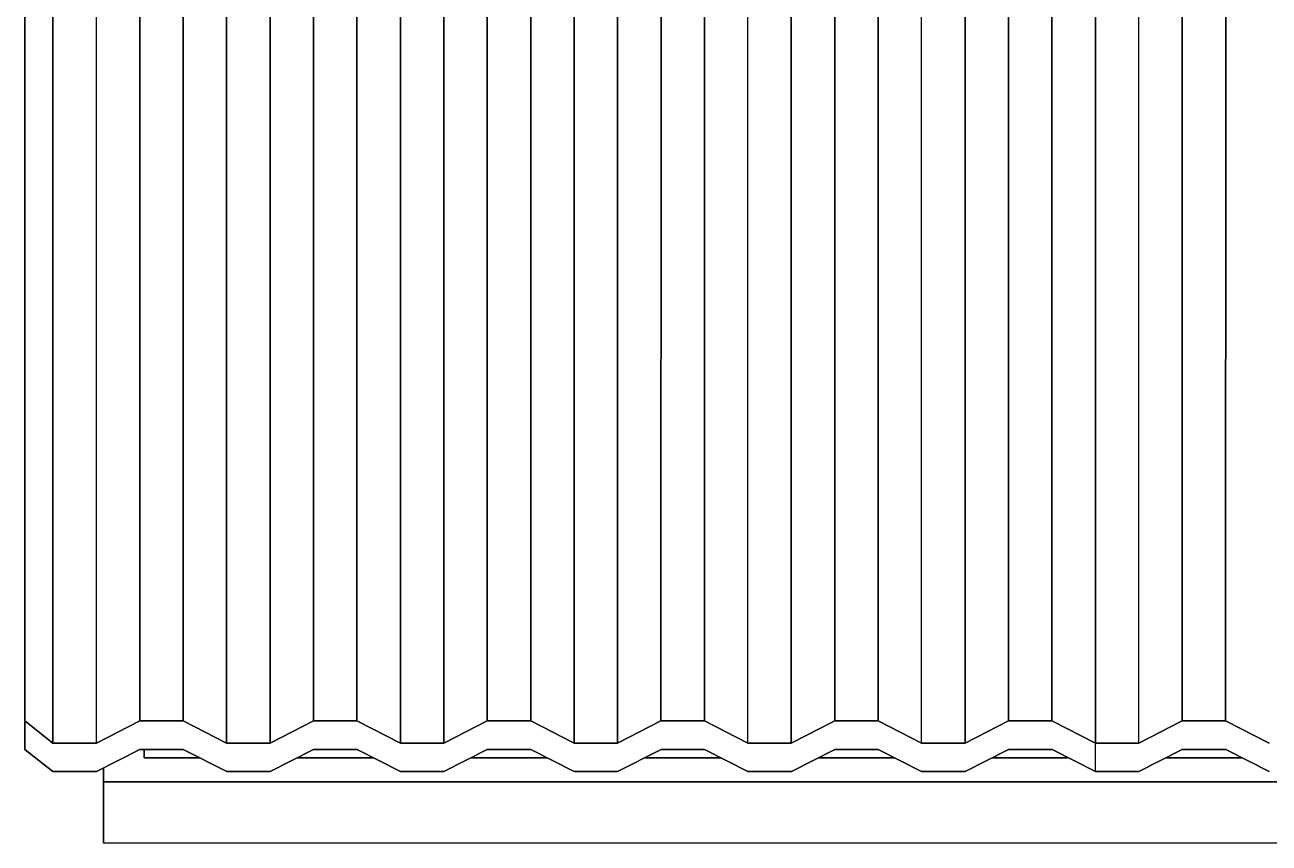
# Model space of a CAD drawing. Extents: x -32 to 51.8, y -51.6 to -5.5.
# Drawn here: x -26.859 to -24.403, y -26.338 to -24.724 of the extents above; entities that cross this region are included whole.
import ezdxf

# ---------------------------------------------------------------- set-up
doc = ezdxf.new("R2010")
doc.units = 0
doc.header["$MEASUREMENT"] = 0
doc.layers.get('0').update_dxf_attribs({"linetype": 'CONTINUOUS'})
doc.layers.add('hachures', color=5, linetype='CONTINUOUS')

msp = doc.modelspace()

# ---------------------------------------------------------------- linework, layer by layer
for p, q in [((-26.8586, -21.3106), (-26.8587, -26.0967)), ((-26.8587, -26.0967), (-26.8586, -21.3106)), ((-26.8587, -26.0967), (-26.8585, -26.1531)), ((-26.8034, -26.1407), (-26.8587, -26.0967)), ((-26.8585, -26.1531), (-26.8587, -26.0967)), ((-26.8587, -26.0967), (-26.8034, -26.1407)), ((-26.6319, -26.0967), (-26.7176, -26.1407)), ((-26.7176, -26.1407), (-26.6319, -26.0967)), ((-26.6319, -26.0967), (-26.6319, -26.0967)), ((-26.5462, -26.0967), (-26.6319, -26.0967)), ((-26.6319, -26.0967), (-26.5462, -26.0967)), ((-26.4605, -26.1407), (-26.5462, -26.0967)), ((-26.5462, -26.0967), (-26.4605, -26.1407)), ((-26.3748, -26.1407), (-26.2891, -26.0967)), ((-26.2891, -26.0967), (-26.3748, -26.1407)), ((-26.2034, -26.0967), (-26.2891, -26.0967)), ((-26.2891, -26.0967), (-26.2034, -26.0967)), ((-26.2034, -26.0967), (-26.2034, -26.0967)), ((-26.1176, -26.1407), (-26.2034, -26.0967)), ((-26.2034, -26.0967), (-26.1176, -26.1407)), ((-26.0319, -26.1407), (-25.9462, -26.0967)), ((-25.9462, -26.0967), (-26.0319, -26.1407)), ((-25.9462, -26.0967), (-25.8605, -26.0967)), ((-25.8605, -26.0967), (-25.9462, -26.0967)), ((-25.8605, -26.0967), (-25.7748, -26.1407)), ((-25.7748, -26.1407), (-25.8605, -26.0967)), ((-25.6891, -26.1407), (-25.6034, -26.0967)), ((-25.6034, -26.0967), (-25.6891, -26.1407)), ((-25.6034, -26.0967), (-25.5176, -26.0967)), ((-25.5176, -26.0967), (-25.6034, -26.0967)), ((-25.4319, -26.1407), (-25.5176, -26.0967)), ((-25.5176, -26.0967), (-25.4319, -26.1407)), ((-25.3462, -26.1407), (-25.2605, -26.0967)), ((-25.2605, -26.0967), (-25.3462, -26.1407)), ((-25.2605, -26.0967), (-25.1748, -26.0967)), ((-25.1748, -26.0967), (-25.2605, -26.0967)), ((-25.0891, -26.1407), (-25.1748, -26.0967)), ((-25.1748, -26.0967), (-25.0891, -26.1407)), ((-25.0034, -26.1407), (-24.9176, -26.0967)), ((-24.9176, -26.0967), (-25.0034, -26.1407)), ((-24.9176, -26.0967), (-24.8319, -26.0967)), ((-24.8319, -26.0967), (-24.9176, -26.0967)), ((-24.8319, -26.0967), (-24.7462, -26.1407)), ((-24.7462, -26.1407), (-24.8319, -26.0967)), ((-24.5748, -26.0967), (-24.6605, -26.1407)), ((-24.6605, -26.1407), (-24.5748, -26.0967)), ((-24.5748, -26.0967), (-24.4891, -26.0967)), ((-24.4891, -26.0967), (-24.5748, -26.0967)), ((-24.4891, -26.0967), (-24.4034, -26.1407)), ((-24.4034, -26.1407), (-24.4891, -26.0967)), ((-26.7176, -26.1407), (-26.8034, -26.1407)), ((-26.8034, -26.1407), (-26.7176, -26.1407)), ((-26.4605, -26.1407), (-26.3748, -26.1407)), ((-26.3748, -26.1407), (-26.4605, -26.1407)), ((-26.1176, -26.1407), (-26.0319, -26.1407)), ((-26.0319, -26.1407), (-26.1176, -26.1407)), ((-25.7748, -26.1407), (-25.6891, -26.1407)), ((-25.6891, -26.1407), (-25.7748, -26.1407)), ((-25.3462, -26.1407), (-25.4319, -26.1407)), ((-25.4319, -26.1407), (-25.3462, -26.1407)), ((-25.0034, -26.1407), (-25.0891, -26.1407)), ((-25.0891, -26.1407), (-25.0034, -26.1407)), ((-24.6605, -26.1407), (-24.7462, -26.1407)), ((-24.7462, -26.1407), (-24.6605, -26.1407)), ((-24.7461, -26.1971), (-24.7461, -26.1407)), ((-26.8585, -26.1531), (-26.8032, -26.1971)), ((-26.8032, -26.1971), (-26.8585, -26.1531)), ((-26.7175, -26.1971), (-26.6318, -26.1531)), ((-26.6318, -26.1531), (-26.7175, -26.1971)), ((-26.5461, -26.1531), (-26.6318, -26.1531)), ((-26.6318, -26.1531), (-26.6318, -26.1531)), ((-26.6318, -26.1531), (-26.5461, -26.1531)), ((-26.6234, -26.1531), (-26.6234, -26.1698)), ((-26.6233, -26.1531), (-26.6233, -26.1698)), ((-26.6233, -26.1698), (-26.6233, -26.1531)), ((-26.5135, -26.1698), (-26.6233, -26.1698)), ((-26.6233, -26.1698), (-26.5135, -26.1698)), ((-26.4604, -26.1971), (-26.5461, -26.1531)), ((-26.5461, -26.1531), (-26.5461, -26.1531)), ((-26.5461, -26.1531), (-26.4604, -26.1971)), ((-26.5461, -26.1531), (-26.5461, -26.1531)), ((-26.3747, -26.1971), (-26.289, -26.1531)), ((-26.289, -26.1531), (-26.3747, -26.1971)), ((-26.1706, -26.1698), (-26.3216, -26.1698)), ((-26.3216, -26.1698), (-26.1706, -26.1698)), ((-26.289, -26.1531), (-26.289, -26.1531)), ((-26.2032, -26.1531), (-26.289, -26.1531)), ((-26.289, -26.1531), (-26.289, -26.1531)), ((-26.289, -26.1531), (-26.2032, -26.1531)), ((-26.1175, -26.1971), (-26.2032, -26.1531)), ((-26.2032, -26.1531), (-26.2032, -26.1531)), ((-26.2032, -26.1531), (-26.1175, -26.1971)), ((-26.2032, -26.1531), (-26.2032, -26.1531)), ((-26.0318, -26.1971), (-25.9461, -26.1531)), ((-25.9461, -26.1531), (-26.0318, -26.1971)), ((-25.8278, -26.1698), (-25.9787, -26.1698)), ((-25.9787, -26.1698), (-25.8278, -26.1698)), ((-25.9461, -26.1531), (-25.9461, -26.1531)), ((-25.8604, -26.1531), (-25.9461, -26.1531)), ((-25.9461, -26.1531), (-25.9461, -26.1531)), ((-25.9461, -26.1531), (-25.8604, -26.1531)), ((-25.7747, -26.1971), (-25.8604, -26.1531)), ((-25.8604, -26.1531), (-25.8604, -26.1531)), ((-25.8604, -26.1531), (-25.7747, -26.1971)), ((-25.8604, -26.1531), (-25.8604, -26.1531)), ((-25.6032, -26.1531), (-25.689, -26.1971)), ((-25.689, -26.1971), (-25.6032, -26.1531)), ((-25.4849, -26.1698), (-25.6358, -26.1698)), ((-25.6358, -26.1698), (-25.4849, -26.1698)), ((-25.6032, -26.1531), (-25.6032, -26.1531)), ((-25.6032, -26.1531), (-25.5175, -26.1531)), ((-25.5175, -26.1531), (-25.6032, -26.1531)), ((-25.6032, -26.1531), (-25.6032, -26.1531)), ((-25.5175, -26.1531), (-25.5175, -26.1531)), ((-25.5175, -26.1531), (-25.4318, -26.1971)), ((-25.4318, -26.1971), (-25.5175, -26.1531)), ((-25.3461, -26.1971), (-25.2604, -26.1531)), ((-25.2604, -26.1531), (-25.3461, -26.1971)), ((-25.1421, -26.1698), (-25.293, -26.1698)), ((-25.293, -26.1698), (-25.1421, -26.1698)), ((-25.2604, -26.1531), (-25.2604, -26.1531)), ((-25.1747, -26.1531), (-25.2604, -26.1531)), ((-25.2604, -26.1531), (-25.2604, -26.1531)), ((-25.2604, -26.1531), (-25.1747, -26.1531)), ((-25.089, -26.1971), (-25.1747, -26.1531)), ((-25.1747, -26.1531), (-25.1747, -26.1531)), ((-25.1747, -26.1531), (-25.089, -26.1971)), ((-25.1747, -26.1531), (-25.1747, -26.1531)), ((-25.0032, -26.1971), (-24.9175, -26.1531)), ((-24.9175, -26.1531), (-25.0032, -26.1971)), ((-24.7992, -26.1698), (-24.9501, -26.1698)), ((-24.9501, -26.1698), (-24.7992, -26.1698)), ((-24.9175, -26.1531), (-24.9175, -26.1531)), ((-24.9175, -26.1531), (-24.8318, -26.1531)), ((-24.8318, -26.1531), (-24.9175, -26.1531)), ((-24.8318, -26.1531), (-24.8318, -26.1531)), ((-24.8318, -26.1531), (-24.7461, -26.1971)), ((-24.7461, -26.1971), (-24.8318, -26.1531)), ((-24.6604, -26.1971), (-24.5747, -26.1531)), ((-24.5747, -26.1531), (-24.6604, -26.1971)), ((-24.4564, -26.1698), (-24.6073, -26.1698)), ((-24.6073, -26.1698), (-24.4564, -26.1698)), ((-24.5747, -26.1531), (-24.5747, -26.1531)), ((-24.489, -26.1531), (-24.5747, -26.1531)), ((-24.5747, -26.1531), (-24.5747, -26.1531)), ((-24.5747, -26.1531), (-24.489, -26.1531)), ((-24.489, -26.1531), (-24.489, -26.1531)), ((-24.489, -26.1531), (-24.4032, -26.1971)), ((-24.4032, -26.1971), (-24.489, -26.1531)), ((-24.489, -26.1531), (-24.489, -26.1531)), ((-26.8032, -26.1971), (-26.7175, -26.1971)), ((-26.7175, -26.1971), (-26.8032, -26.1971)), ((-26.7175, -26.1971), (-26.7175, -26.1971)), ((-26.7034, -26.1898), (-26.7034, -26.2907)), ((-26.7034, -26.2172), (-26.7034, -26.1898)), ((-26.7033, -26.1898), (-26.7033, -26.2172)), ((-26.4604, -26.1971), (-26.4604, -26.1971)), ((-26.4604, -26.1971), (-26.3747, -26.1971)), ((-26.3747, -26.1971), (-26.4604, -26.1971)), ((-26.4604, -26.1971), (-26.4604, -26.1971)), ((-26.3747, -26.1971), (-26.3747, -26.1971)), ((-26.1175, -26.1971), (-26.1175, -26.1971)), ((-26.1175, -26.1971), (-26.0318, -26.1971)), ((-26.0318, -26.1971), (-26.1175, -26.1971)), ((-26.1175, -26.1971), (-26.1175, -26.1971)), ((-26.0318, -26.1971), (-26.0318, -26.1971)), ((-25.689, -26.1971), (-25.7747, -26.1971)), ((-25.7747, -26.1971), (-25.7747, -26.1971)), ((-25.7747, -26.1971), (-25.689, -26.1971)), ((-25.7747, -26.1971), (-25.7747, -26.1971)), ((-25.689, -26.1971), (-25.689, -26.1971)), ((-25.689, -26.1971), (-25.689, -26.1971)), ((-25.4318, -26.1971), (-25.4318, -26.1971)), ((-25.4318, -26.1971), (-25.3461, -26.1971)), ((-25.4318, -26.1971), (-25.4318, -26.1971)), ((-25.3461, -26.1971), (-25.4318, -26.1971)), ((-25.3461, -26.1971), (-25.3461, -26.1971)), ((-25.0032, -26.1971), (-25.089, -26.1971)), ((-25.089, -26.1971), (-25.089, -26.1971)), ((-25.089, -26.1971), (-25.0032, -26.1971)), ((-25.089, -26.1971), (-25.089, -26.1971)), ((-25.0032, -26.1971), (-25.0032, -26.1971)), ((-25.0032, -26.1971), (-25.0032, -26.1971)), ((-24.7461, -26.1971), (-24.7461, -26.1971)), ((-24.7461, -26.1971), (-24.6604, -26.1971)), ((-24.6604, -26.1971), (-24.7461, -26.1971)), ((-24.6604, -26.1971), (-24.6604, -26.1971)), ((-26.6234, -26.2172), (-26.7034, -26.2172)), ((-26.7034, -26.338), (-26.7034, -26.2172)), ((-26.7034, -26.2172), (-26.6234, -26.2172)), ((-26.7033, -26.2172), (-26.7033, -26.3381)), ((-26.7033, -26.2172), (-26.7033, -26.2172)), ((-26.6234, -26.2172), (-26.6234, -26.2172)), ((-26.6234, -26.2172), (-26.6234, -26.2172)), ((-22.7834, -26.2172), (-26.6234, -26.2172)), ((-26.6234, -26.2172), (-22.7834, -26.2172)), ((-26.6233, -26.2172), (-26.6233, -26.2172)), ((-26.7034, -26.2907), (-26.7034, -26.3381)), ((-26.6234, -26.338), (-26.7034, -26.338)), ((-26.7033, -26.3381), (-26.7033, -26.338)), ((-22.7834, -26.3381), (-26.6234, -26.338))]:
    msp.add_line(p, q)
at = {"layer": 'hachures'}
for p, q in [((-26.6319, -26.0967), (-26.6319, -21.3106)), ((-26.6319, -21.3106), (-26.6319, -26.0967)), ((-26.5462, -21.3106), (-26.5462, -26.0967)), ((-26.5462, -26.0967), (-26.5462, -21.3106)), ((-26.2891, -26.0967), (-26.289, -21.3106)), ((-26.289, -21.3106), (-26.2891, -26.0967)), ((-26.2034, -26.0967), (-26.2033, -21.3106)), ((-26.2033, -21.3106), (-26.2034, -26.0967)), ((-25.9462, -26.0967), (-25.9462, -21.3106)), ((-25.9462, -21.3106), (-25.9462, -26.0967)), ((-25.8605, -26.0967), (-25.8605, -21.3106)), ((-25.8605, -21.3106), (-25.8605, -26.0967)), ((-25.6034, -26.0967), (-25.6033, -21.3106)), ((-25.6033, -21.3106), (-25.6034, -26.0967)), ((-25.5176, -26.0967), (-25.5176, -21.3106)), ((-25.5176, -21.3106), (-25.5176, -26.0967)), ((-24.8319, -26.0967), (-24.8319, -21.3106)), ((-24.8319, -21.3106), (-24.8319, -26.0967)), ((-24.5748, -21.3106), (-24.5748, -26.0967)), ((-24.5748, -26.0967), (-24.5748, -21.3106)), ((-26.8034, -26.1407), (-26.8033, -21.3546)), ((-26.8033, -21.3546), (-26.8034, -26.1407)), ((-26.7176, -26.1407), (-26.7176, -21.3546)), ((-26.4605, -21.3546), (-26.4605, -26.1407)), ((-26.4605, -26.1407), (-26.4605, -21.3546)), ((-26.3748, -26.1407), (-26.3748, -21.3546)), ((-26.3748, -21.3546), (-26.3748, -26.1407)), ((-26.1176, -21.3546), (-26.1176, -26.1407)), ((-26.1176, -26.1407), (-26.1176, -21.3546)), ((-26.0319, -26.1407), (-26.0319, -21.3546)), ((-26.0319, -21.3546), (-26.0319, -26.1407)), ((-25.7748, -26.1407), (-25.7748, -21.3546)), ((-25.7748, -21.3546), (-25.7748, -26.1407)), ((-25.6891, -26.1407), (-25.689, -21.3546)), ((-25.689, -21.3546), (-25.6891, -26.1407)), ((-24.7462, -26.1407), (-24.7462, -21.3546)), ((-24.7462, -21.3546), (-24.7462, -26.1407)), ((-24.6605, -26.1407), (-24.6605, -21.3546)), ((-24.9176, -26.0967), (-24.9176, -21.4532)), ((-24.9176, -21.4532), (-24.9176, -26.0967)), ((-24.4891, -26.0967), (-24.489, -21.5777)), ((-24.489, -21.5777), (-24.4891, -26.0967)), ((-25.0033, -21.9177), (-25.0034, -26.1407)), ((-25.0034, -26.1407), (-25.0033, -21.9177)), ((-25.0891, -26.1407), (-25.089, -22.3822)), ((-25.1748, -26.0967), (-25.1748, -22.8467)), ((-25.1748, -22.8467), (-25.1748, -26.0967)), ((-25.2605, -26.0967), (-25.2605, -23.3113)), ((-25.2605, -23.3113), (-25.2605, -26.0967)), ((-25.3462, -23.7758), (-25.3462, -26.1407)), ((-25.3462, -26.1407), (-25.3462, -23.7758)), ((-25.4319, -26.1407), (-25.4319, -24.5187))]:
    msp.add_line(p, q, dxfattribs=at)

doc.saveas('drawing.dxf')
